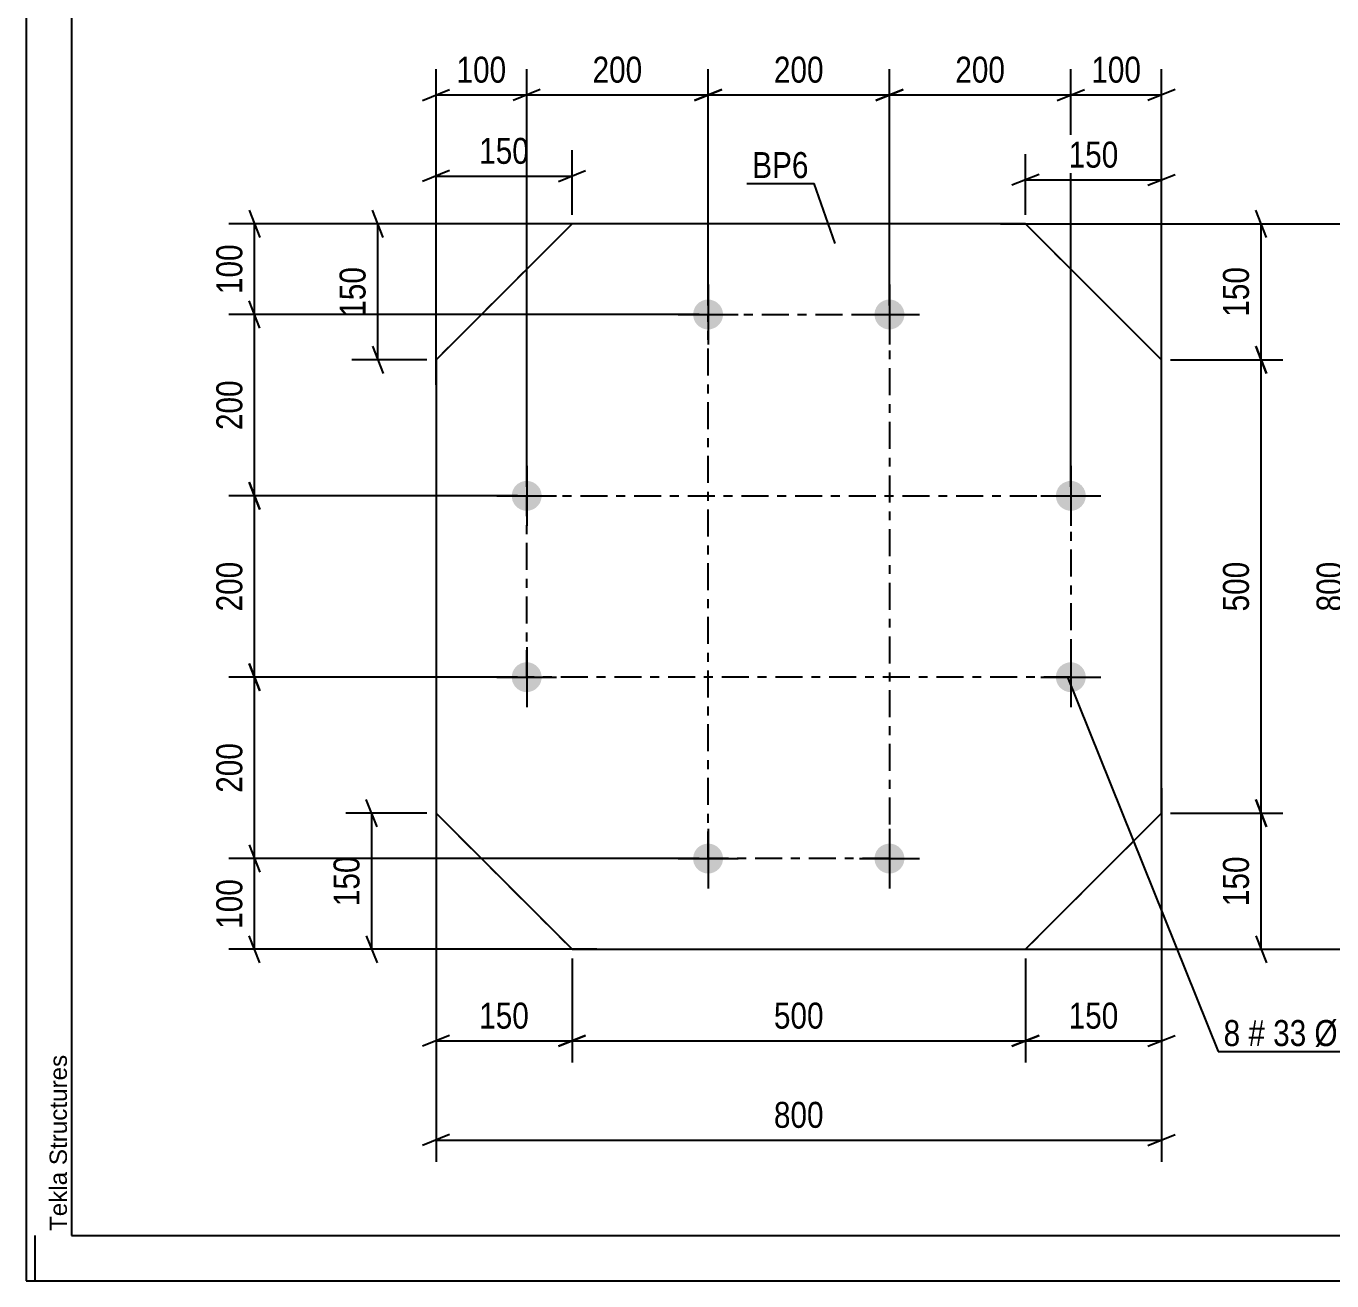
# Model space of a CAD drawing. Header units: millimetres. Extents: x 0 to 841, y 0 to 594.
# Drawn here: x 0 to 144, y 0 to 138.4 of the extents above; entities that cross this region are included whole.
import ezdxf

# ---------------------------------------------------------------- set-up
doc = ezdxf.new("R2010")
doc.units = ezdxf.units.MM
doc.linetypes.add('DXK_LINE_DOT2', pattern=[3.9198, 1.9599, -1.9599])
doc.linetypes.add('DXK_LINE_DOT3', pattern=[5.9187, 2.979, -0.9799, 0.9799, -0.9799])
doc.styles.add('Arial', font='arial.ttf', dxfattribs={"height": 0.2})
doc.styles.add('Arial Narrow', font='ARIALN.TTF', dxfattribs={"height": 0.2})

# ---------------------------------------------------------------- blocks, each defined once
blk = doc.blocks.new('Unknown-682121855-1161')
at = {"color": 5, "linetype": 'Continuous'}
for p, q in [((0, 594), (0, 0)), ((5, 589), (5, 5)), ((1, 0), (1, 5)), ((5, 5), (836, 5)), ((0, 0), (841, 0))]:
    blk.add_line(p, q, dxfattribs=at)
at = {"color": 174, "linetype": 'Continuous', "style": 'Arial'}
blk.add_text('Tekla Structures', height=1.9102, rotation=90, dxfattribs=at).set_placement((4.5, 5.5))
blk = doc.blocks.new('Part-682121855-3629 - 3613')
at = {"color": 2, "linetype": 'Continuous'}
for p, q in [((60.2, 116.57), (45.2, 101.57)), ((60.2, 116.57), (60.2, 116.57)), ((110.2, 116.57), (60.2, 116.57)), ((110.2, 116.57), (110.2, 116.57)), ((125.2, 101.57), (110.2, 116.57)), ((45.2, 101.57), (45.2, 51.57)), ((125.2, 51.57), (125.2, 101.57)), ((45.2, 51.57), (45.2, 51.57)), ((45.2, 51.57), (60.2, 36.57)), ((110.2, 36.57), (125.2, 51.57)), ((60.2, 36.57), (110.2, 36.57)), ((60.2, 36.57), (60.2, 36.57)), ((110.2, 36.57), (110.2, 36.57))]:
    blk.add_line(p, q, dxfattribs=at)
at = {"color": 7, "linetype": 'DXK_LINE_DOT2'}
for p, q in [((45.2, 101.57), (60.2, 116.57)), ((110.2, 116.57), (60.2, 116.57)), ((125.2, 101.57), (110.2, 116.57)), ((60.2, 36.57), (45.2, 51.57)), ((110.2, 36.57), (125.2, 51.57)), ((60.2, 36.57), (110.2, 36.57))]:
    blk.add_line(p, q, dxfattribs=at)
blk = doc.blocks.new('Bolt-682121855-3662 - 3613')
at = {"linetype": 'Continuous'}
for points in [[(75.2, 108.22), (75.54, 108.19), (75.87, 108.08), (76.17, 107.91), (76.42, 107.68), (76.63, 107.4), (76.77, 107.08), (76.84, 106.75), (76.84, 106.4), (76.77, 106.06), (76.63, 105.75), (76.42, 105.47), (76.17, 105.24), (75.87, 105.07), (75.54, 104.96), (75.2, 104.92), (74.86, 104.96), (74.53, 105.07), (74.23, 105.24), (73.97, 105.47), (73.77, 105.75), (73.63, 106.06), (73.56, 106.4), (73.56, 106.75), (73.63, 107.08), (73.77, 107.4), (73.97, 107.68), (74.23, 107.91), (74.53, 108.08), (74.86, 108.19)], [(95.2, 108.22), (95.54, 108.19), (95.87, 108.08), (96.17, 107.91), (96.42, 107.68), (96.63, 107.4), (96.77, 107.08), (96.84, 106.75), (96.84, 106.4), (96.77, 106.06), (96.63, 105.75), (96.42, 105.47), (96.17, 105.24), (95.87, 105.07), (95.54, 104.96), (95.2, 104.92), (94.86, 104.96), (94.53, 105.07), (94.23, 105.24), (93.97, 105.47), (93.77, 105.75), (93.63, 106.06), (93.56, 106.4), (93.56, 106.75), (93.63, 107.08), (93.77, 107.4), (93.97, 107.68), (94.23, 107.91), (94.53, 108.08), (94.86, 108.19)], [(55.2, 88.22), (55.54, 88.19), (55.87, 88.08), (56.17, 87.91), (56.42, 87.68), (56.63, 87.4), (56.77, 87.08), (56.84, 86.75), (56.84, 86.4), (56.77, 86.06), (56.63, 85.75), (56.42, 85.47), (56.17, 85.24), (55.87, 85.07), (55.54, 84.96), (55.2, 84.92), (54.86, 84.96), (54.53, 85.07), (54.23, 85.24), (53.97, 85.47), (53.77, 85.75), (53.63, 86.06), (53.56, 86.4), (53.56, 86.75), (53.63, 87.08), (53.77, 87.4), (53.97, 87.68), (54.23, 87.91), (54.53, 88.08), (54.86, 88.19)], [(115.2, 88.22), (115.54, 88.19), (115.87, 88.08), (116.17, 87.91), (116.42, 87.68), (116.63, 87.4), (116.77, 87.08), (116.84, 86.75), (116.84, 86.4), (116.77, 86.06), (116.63, 85.75), (116.42, 85.47), (116.17, 85.24), (115.87, 85.07), (115.54, 84.96), (115.2, 84.92), (114.86, 84.96), (114.53, 85.07), (114.23, 85.24), (113.97, 85.47), (113.77, 85.75), (113.63, 86.06), (113.56, 86.4), (113.56, 86.75), (113.63, 87.08), (113.77, 87.4), (113.97, 87.68), (114.23, 87.91), (114.53, 88.08), (114.86, 88.19)], [(55.2, 68.22), (55.54, 68.19), (55.87, 68.08), (56.17, 67.91), (56.42, 67.68), (56.63, 67.4), (56.77, 67.08), (56.84, 66.75), (56.84, 66.4), (56.77, 66.06), (56.63, 65.75), (56.42, 65.47), (56.17, 65.24), (55.87, 65.07), (55.54, 64.96), (55.2, 64.92), (54.86, 64.96), (54.53, 65.07), (54.23, 65.24), (53.97, 65.47), (53.77, 65.75), (53.63, 66.06), (53.56, 66.4), (53.56, 66.75), (53.63, 67.08), (53.77, 67.4), (53.97, 67.68), (54.23, 67.91), (54.53, 68.08), (54.86, 68.19)], [(115.2, 68.22), (115.54, 68.19), (115.87, 68.08), (116.17, 67.91), (116.42, 67.68), (116.63, 67.4), (116.77, 67.08), (116.84, 66.75), (116.84, 66.4), (116.77, 66.06), (116.63, 65.75), (116.42, 65.47), (116.17, 65.24), (115.87, 65.07), (115.54, 64.96), (115.2, 64.92), (114.86, 64.96), (114.53, 65.07), (114.23, 65.24), (113.97, 65.47), (113.77, 65.75), (113.63, 66.06), (113.56, 66.4), (113.56, 66.75), (113.63, 67.08), (113.77, 67.4), (113.97, 67.68), (114.23, 67.91), (114.53, 68.08), (114.86, 68.19)], [(75.2, 48.22), (75.54, 48.19), (75.87, 48.08), (76.17, 47.91), (76.42, 47.68), (76.63, 47.4), (76.77, 47.08), (76.84, 46.75), (76.84, 46.4), (76.77, 46.06), (76.63, 45.75), (76.42, 45.47), (76.17, 45.24), (75.87, 45.07), (75.54, 44.96), (75.2, 44.92), (74.86, 44.96), (74.53, 45.07), (74.23, 45.24), (73.97, 45.47), (73.77, 45.75), (73.63, 46.06), (73.56, 46.4), (73.56, 46.75), (73.63, 47.08), (73.77, 47.4), (73.97, 47.68), (74.23, 47.91), (74.53, 48.08), (74.86, 48.19)], [(95.2, 48.22), (95.54, 48.19), (95.87, 48.08), (96.17, 47.91), (96.42, 47.68), (96.63, 47.4), (96.77, 47.08), (96.84, 46.75), (96.84, 46.4), (96.77, 46.06), (96.63, 45.75), (96.42, 45.47), (96.17, 45.24), (95.87, 45.07), (95.54, 44.96), (95.2, 44.92), (94.86, 44.96), (94.53, 45.07), (94.23, 45.24), (93.97, 45.47), (93.77, 45.75), (93.63, 46.06), (93.56, 46.4), (93.56, 46.75), (93.63, 47.08), (93.77, 47.4), (93.97, 47.68), (94.23, 47.91), (94.53, 48.08), (94.86, 48.19)]]:
    blk.add_hatch(color=1, dxfattribs=at).paths.add_polyline_path(points)
at = {"color": 1, "linetype": 'Continuous'}
for p, q in [((75.2, 109.87), (75.2, 103.27)), ((95.2, 109.87), (95.2, 103.27)), ((71.9, 106.57), (78.5, 106.57)), ((91.9, 106.57), (98.5, 106.57)), ((55.2, 89.87), (55.2, 83.27)), ((115.2, 89.87), (115.2, 83.27)), ((51.9, 86.57), (58.5, 86.57)), ((111.9, 86.57), (118.5, 86.57)), ((55.2, 69.87), (55.2, 63.27)), ((115.2, 69.87), (115.2, 63.27)), ((51.9, 66.57), (58.5, 66.57)), ((111.9, 66.57), (118.5, 66.57)), ((75.2, 49.87), (75.2, 43.27)), ((95.2, 49.87), (95.2, 43.27)), ((71.9, 46.57), (78.5, 46.57)), ((91.9, 46.57), (98.5, 46.57))]:
    blk.add_line(p, q, dxfattribs=at)
blk = doc.blocks.new('Rectangle-682121855-3859 - 3613')
at = {"color": 1, "linetype": 'DXK_LINE_DOT3'}
blk.add_lwpolyline([(75.2, 106.57), (95.2, 106.57), (95.2, 46.57), (75.2, 46.57), (75.2, 106.57)], close=True, dxfattribs=at)
blk = doc.blocks.new('Rectangle-682121855-3863 - 3613')
at = {"color": 1, "linetype": 'DXK_LINE_DOT3'}
blk.add_lwpolyline([(55.2, 86.57), (115.2, 86.57), (115.2, 66.57), (55.2, 66.57), (55.2, 86.57)], close=True, dxfattribs=at)
blk = doc.blocks.new('StraightDimension-682121855-35397 - 3613')
at = {"color": 7, "linetype": 'Continuous'}
for p, q in [((38.71, 50.07), (37.51, 53.07)), ((44.2, 51.57), (35.26, 51.57)), ((38.11, 36.57), (38.11, 51.57)), ((37.51, 38.07), (38.71, 35.07)), ((62.95, 36.57), (35.26, 36.57))]:
    blk.add_line(p, q, dxfattribs=at)
at = {"color": 0}
blk.add_wipeout([(37.36, 47.41), (33.16, 47.41), (33.16, 40.73), (37.36, 40.73)], dxfattribs=at)
at = {"color": 3, "style": 'Arial Narrow'}
blk.add_text('150', height=2.863, rotation=90.0002, dxfattribs=at).set_placement((36.76, 41.33))
blk = doc.blocks.new('StraightDimension-682121855-35345 - 3613')
at = {"color": 7, "linetype": 'Continuous'}
for p, q in [((39.38, 115.07), (38.18, 118.07)), ((62.95, 116.57), (35.93, 116.57)), ((38.78, 101.57), (38.78, 116.57)), ((38.18, 103.07), (39.38, 100.07)), ((44.2, 101.57), (35.93, 101.57))]:
    blk.add_line(p, q, dxfattribs=at)
at = {"color": 0}
blk.add_wipeout([(38.03, 112.42), (33.83, 112.42), (33.83, 105.73), (38.03, 105.73)], dxfattribs=at)
at = {"color": 3, "style": 'Arial Narrow'}
blk.add_text('150', height=2.863, rotation=90.0002, dxfattribs=at).set_placement((37.43, 106.33))
blk = doc.blocks.new('StraightDimension-682121855-35200 - 3613')
at = {"color": 7, "linetype": 'Continuous'}
for p, q in [((45.2, 98.82), (45.2, 124.69)), ((60.2, 117.57), (60.2, 124.69)), ((46.7, 122.44), (43.7, 121.24)), ((58.7, 121.24), (61.7, 122.44)), ((45.2, 121.84), (60.2, 121.84))]:
    blk.add_line(p, q, dxfattribs=at)
at = {"color": 0}
blk.add_wipeout([(56.04, 122.59), (56.04, 126.79), (49.36, 126.79), (49.36, 122.59)], dxfattribs=at)
at = {"color": 3, "style": 'Arial Narrow'}
blk.add_text('150', height=2.863, dxfattribs=at).set_placement((49.96, 123.19))
blk = doc.blocks.new('StraightDimension-682121855-11789 - 3613')
at = {"color": 7, "linetype": 'Continuous'}
for p, q in [((95.2, 107.57), (95.2, 133.64)), ((115.2, 87.57), (115.2, 133.64)), ((96.7, 131.39), (93.7, 130.19)), ((113.7, 130.19), (116.7, 131.39)), ((95.2, 130.79), (115.2, 130.79))]:
    blk.add_line(p, q, dxfattribs=at)
at = {"color": 0}
blk.add_wipeout([(108.54, 131.54), (108.54, 135.74), (101.86, 135.74), (101.86, 131.54)], dxfattribs=at)
at = {"color": 3, "style": 'Arial Narrow'}
blk.add_text('200', height=2.863, dxfattribs=at).set_placement((102.46, 132.14))
blk = doc.blocks.new('StraightDimension-682121855-3722 - 3613')
at = {"color": 7, "linetype": 'Continuous'}
for p, q in [((24.59, 48.07), (25.79, 45.07)), ((74.2, 46.57), (22.34, 46.57)), ((25.19, 36.57), (25.19, 46.57)), ((25.79, 35.07), (24.59, 38.07)), ((62.95, 36.57), (22.34, 36.57))]:
    blk.add_line(p, q, dxfattribs=at)
at = {"color": 0}
blk.add_wipeout([(24.44, 44.91), (20.24, 44.91), (20.24, 38.23), (24.44, 38.23)], dxfattribs=at)
at = {"color": 3, "style": 'Arial Narrow'}
blk.add_text('100', height=2.863, rotation=90.0002, dxfattribs=at).set_placement((23.84, 38.83))
blk = doc.blocks.new('StraightDimension-682121855-3732 - 3613')
at = {"color": 7, "linetype": 'Continuous'}
for p, q in [((25.79, 85.07), (24.59, 88.07)), ((54.2, 86.57), (22.34, 86.57)), ((25.19, 66.57), (25.19, 86.57)), ((24.59, 68.07), (25.79, 65.07)), ((54.2, 66.57), (22.34, 66.57))]:
    blk.add_line(p, q, dxfattribs=at)
at = {"color": 0}
blk.add_wipeout([(24.44, 79.91), (20.24, 79.91), (20.24, 73.23), (24.44, 73.23)], dxfattribs=at)
at = {"color": 3, "style": 'Arial Narrow'}
blk.add_text('200', height=2.863, rotation=90.0002, dxfattribs=at).set_placement((23.84, 73.83))
blk = doc.blocks.new('StraightDimension-682121855-3739 - 3613')
at = {"color": 7, "linetype": 'Continuous'}
for p, q in [((25.79, 65.07), (24.59, 68.07)), ((54.2, 66.57), (22.34, 66.57)), ((25.19, 46.57), (25.19, 66.57)), ((24.59, 48.07), (25.79, 45.07)), ((74.2, 46.57), (22.34, 46.57))]:
    blk.add_line(p, q, dxfattribs=at)
at = {"color": 0}
blk.add_wipeout([(24.44, 59.91), (20.24, 59.91), (20.24, 53.23), (24.44, 53.23)], dxfattribs=at)
at = {"color": 3, "style": 'Arial Narrow'}
blk.add_text('200', height=2.863, rotation=90.0002, dxfattribs=at).set_placement((23.84, 53.83))
blk = doc.blocks.new('StraightDimension-682121855-3752 - 3613')
at = {"color": 7, "linetype": 'Continuous'}
for p, q in [((24.59, 118.07), (25.79, 115.07)), ((62.95, 116.57), (22.34, 116.57)), ((25.19, 106.57), (25.19, 116.57)), ((25.79, 105.07), (24.59, 108.07)), ((74.2, 106.57), (22.34, 106.57))]:
    blk.add_line(p, q, dxfattribs=at)
at = {"color": 0}
blk.add_wipeout([(24.44, 114.92), (20.24, 114.92), (20.24, 108.23), (24.44, 108.23)], dxfattribs=at)
at = {"color": 3, "style": 'Arial Narrow'}
blk.add_text('100', height=2.863, rotation=90.0002, dxfattribs=at).set_placement((23.84, 108.83))
blk = doc.blocks.new('StraightDimension-682121855-3762 - 3613')
at = {"color": 7, "linetype": 'Continuous'}
for p, q in [((25.79, 105.07), (24.59, 108.07)), ((74.2, 106.57), (22.34, 106.57)), ((25.19, 86.57), (25.19, 106.57)), ((24.59, 88.07), (25.79, 85.07)), ((54.2, 86.57), (22.34, 86.57))]:
    blk.add_line(p, q, dxfattribs=at)
at = {"color": 0}
blk.add_wipeout([(24.44, 99.91), (20.24, 99.91), (20.24, 93.23), (24.44, 93.23)], dxfattribs=at)
at = {"color": 3, "style": 'Arial Narrow'}
blk.add_text('200', height=2.863, rotation=90.0002, dxfattribs=at).set_placement((23.84, 93.83))
blk = doc.blocks.new('StraightDimension-682121855-3807 - 3613')
at = {"color": 7, "linetype": 'Continuous'}
for p, q in [((45.2, 54.32), (45.2, 13.13)), ((125.2, 54.32), (125.2, 13.13)), ((46.7, 16.13), (43.7, 14.93)), ((123.7, 14.93), (126.7, 16.13)), ((45.2, 15.53), (125.2, 15.53))]:
    blk.add_line(p, q, dxfattribs=at)
at = {"color": 0}
blk.add_wipeout([(88.54, 16.28), (88.54, 20.48), (81.86, 20.48), (81.86, 16.28)], dxfattribs=at)
at = {"color": 3, "style": 'Arial Narrow'}
blk.add_text('800', height=2.863, dxfattribs=at).set_placement((82.46, 16.88))
blk = doc.blocks.new('StraightDimension-682121855-3818 - 3613')
at = {"color": 7, "linetype": 'Continuous'}
for p, q in [((147.11, 115.07), (145.91, 118.07)), ((107.45, 116.57), (148.91, 116.57)), ((146.51, 36.57), (146.51, 116.57)), ((145.91, 38.07), (147.11, 35.07)), ((107.45, 36.57), (148.91, 36.57))]:
    blk.add_line(p, q, dxfattribs=at)
at = {"color": 0}
blk.add_wipeout([(145.76, 79.92), (141.56, 79.92), (141.56, 73.23), (145.76, 73.23)], dxfattribs=at)
at = {"color": 3, "style": 'Arial Narrow'}
blk.add_text('800', height=2.863, rotation=90.0002, dxfattribs=at).set_placement((145.16, 73.83))
blk = doc.blocks.new('StraightDimension-682121855-11788 - 3613')
at = {"color": 7, "linetype": 'Continuous'}
for p, q in [((115.2, 87.57), (115.2, 133.64)), ((125.2, 98.82), (125.2, 133.64)), ((113.7, 130.19), (116.7, 131.39)), ((126.7, 131.39), (123.7, 130.19)), ((115.2, 130.79), (125.2, 130.79))]:
    blk.add_line(p, q, dxfattribs=at)
at = {"color": 0}
blk.add_wipeout([(123.54, 131.54), (123.54, 135.74), (116.86, 135.74), (116.86, 131.54)], dxfattribs=at)
at = {"color": 3, "style": 'Arial Narrow'}
blk.add_text('100', height=2.863, dxfattribs=at).set_placement((117.46, 132.14))
blk = doc.blocks.new('StraightDimension-682121855-35737 - 3613')
at = {"color": 7, "linetype": 'Continuous'}
for p, q in [((136.79, 50.07), (135.59, 53.07)), ((126.2, 51.57), (138.59, 51.57)), ((136.19, 36.57), (136.19, 51.57)), ((135.59, 38.07), (136.79, 35.07)), ((107.45, 36.57), (138.59, 36.57))]:
    blk.add_line(p, q, dxfattribs=at)
at = {"color": 0}
blk.add_wipeout([(135.44, 47.41), (131.24, 47.41), (131.24, 40.73), (135.44, 40.73)], dxfattribs=at)
at = {"color": 3, "style": 'Arial Narrow'}
blk.add_text('150', height=2.863, rotation=90.0002, dxfattribs=at).set_placement((134.84, 41.33))
blk = doc.blocks.new('StraightDimension-682121855-11790 - 3613')
at = {"color": 7, "linetype": 'Continuous'}
for p, q in [((75.2, 107.57), (75.2, 133.64)), ((95.2, 107.57), (95.2, 133.64)), ((76.7, 131.39), (73.7, 130.19)), ((93.7, 130.19), (96.7, 131.39)), ((75.2, 130.79), (95.2, 130.79))]:
    blk.add_line(p, q, dxfattribs=at)
at = {"color": 0}
blk.add_wipeout([(88.54, 131.54), (88.54, 135.74), (81.86, 135.74), (81.86, 131.54)], dxfattribs=at)
at = {"color": 3, "style": 'Arial Narrow'}
blk.add_text('200', height=2.863, dxfattribs=at).set_placement((82.46, 132.14))
blk = doc.blocks.new('StraightDimension-682121855-11791 - 3613')
at = {"color": 7, "linetype": 'Continuous'}
for p, q in [((55.2, 87.57), (55.2, 133.64)), ((75.2, 107.57), (75.2, 133.64)), ((56.7, 131.39), (53.7, 130.19)), ((73.7, 130.19), (76.7, 131.39)), ((55.2, 130.79), (75.2, 130.79))]:
    blk.add_line(p, q, dxfattribs=at)
at = {"color": 0}
blk.add_wipeout([(68.54, 131.54), (68.54, 135.74), (61.86, 135.74), (61.86, 131.54)], dxfattribs=at)
at = {"color": 3, "style": 'Arial Narrow'}
blk.add_text('200', height=2.863, dxfattribs=at).set_placement((62.46, 132.14))
blk = doc.blocks.new('StraightDimension-682121855-11792 - 3613')
at = {"color": 7, "linetype": 'Continuous'}
for p, q in [((45.2, 98.82), (45.2, 133.64)), ((55.2, 87.57), (55.2, 133.64)), ((43.7, 130.19), (46.7, 131.39)), ((56.7, 131.39), (53.7, 130.19)), ((45.2, 130.79), (55.2, 130.79))]:
    blk.add_line(p, q, dxfattribs=at)
at = {"color": 0}
blk.add_wipeout([(53.54, 131.54), (53.54, 135.74), (46.86, 135.74), (46.86, 131.54)], dxfattribs=at)
at = {"color": 3, "style": 'Arial Narrow'}
blk.add_text('100', height=2.863, dxfattribs=at).set_placement((47.46, 132.14))
blk = doc.blocks.new('StraightDimension-682121855-35546 - 3613')
at = {"color": 7, "linetype": 'Continuous'}
for p, q in [((125.2, 54.32), (125.2, 24.07)), ((110.2, 35.57), (110.2, 24.07)), ((111.7, 27.07), (108.7, 25.87)), ((110.2, 26.47), (125.2, 26.47)), ((123.7, 25.87), (126.7, 27.07))]:
    blk.add_line(p, q, dxfattribs=at)
at = {"color": 0}
blk.add_wipeout([(121.04, 27.22), (121.04, 31.42), (114.36, 31.42), (114.36, 27.22)], dxfattribs=at)
at = {"color": 3, "style": 'Arial Narrow'}
blk.add_text('150', height=2.863, dxfattribs=at).set_placement((114.96, 27.82))
blk = doc.blocks.new('StraightDimension-682121855-35547 - 3613')
at = {"color": 7, "linetype": 'Continuous'}
for p, q in [((60.2, 35.57), (60.2, 24.07)), ((110.2, 35.57), (110.2, 24.07)), ((61.7, 27.07), (58.7, 25.87)), ((60.2, 26.47), (110.2, 26.47)), ((108.7, 25.87), (111.7, 27.07))]:
    blk.add_line(p, q, dxfattribs=at)
at = {"color": 0}
blk.add_wipeout([(88.54, 27.22), (88.54, 31.42), (81.86, 31.42), (81.86, 27.22)], dxfattribs=at)
at = {"color": 3, "style": 'Arial Narrow'}
blk.add_text('500', height=2.863, dxfattribs=at).set_placement((82.46, 27.82))
blk = doc.blocks.new('StraightDimension-682121855-35548 - 3613')
at = {"color": 7, "linetype": 'Continuous'}
for p, q in [((45.2, 54.32), (45.2, 24.07)), ((60.2, 35.57), (60.2, 24.07)), ((46.7, 27.07), (43.7, 25.87)), ((45.2, 26.47), (60.2, 26.47)), ((58.7, 25.87), (61.7, 27.07))]:
    blk.add_line(p, q, dxfattribs=at)
at = {"color": 0}
blk.add_wipeout([(56.04, 27.22), (56.04, 31.42), (49.36, 31.42), (49.36, 27.22)], dxfattribs=at)
at = {"color": 3, "style": 'Arial Narrow'}
blk.add_text('150', height=2.863, dxfattribs=at).set_placement((49.96, 27.82))
blk = doc.blocks.new('StraightDimension-682121855-35735 - 3613')
at = {"color": 7, "linetype": 'Continuous'}
for p, q in [((136.79, 115.07), (135.59, 118.07)), ((107.45, 116.57), (138.59, 116.57)), ((136.19, 101.57), (136.19, 116.57)), ((135.59, 103.07), (136.79, 100.07)), ((126.2, 101.57), (138.59, 101.57))]:
    blk.add_line(p, q, dxfattribs=at)
at = {"color": 0}
blk.add_wipeout([(135.44, 112.42), (131.24, 112.42), (131.24, 105.73), (135.44, 105.73)], dxfattribs=at)
at = {"color": 3, "style": 'Arial Narrow'}
blk.add_text('150', height=2.863, rotation=90.0002, dxfattribs=at).set_placement((134.84, 106.33))
blk = doc.blocks.new('StraightDimension-682121855-35736 - 3613')
at = {"color": 7, "linetype": 'Continuous'}
for p, q in [((136.79, 100.07), (135.59, 103.07)), ((126.2, 101.57), (138.59, 101.57)), ((136.19, 51.57), (136.19, 101.57)), ((135.59, 53.07), (136.79, 50.07)), ((126.2, 51.57), (138.59, 51.57))]:
    blk.add_line(p, q, dxfattribs=at)
at = {"color": 0}
blk.add_wipeout([(135.44, 79.91), (131.24, 79.91), (131.24, 73.23), (135.44, 73.23)], dxfattribs=at)
at = {"color": 3, "style": 'Arial Narrow'}
blk.add_text('500', height=2.863, rotation=90.0002, dxfattribs=at).set_placement((134.84, 73.83))
blk = doc.blocks.new('StraightDimension-682121855-35860 - 3613')
at = {"color": 7, "linetype": 'Continuous'}
for p, q in [((110.2, 117.57), (110.2, 124.27)), ((125.2, 98.82), (125.2, 124.27)), ((111.7, 122.02), (108.7, 120.82)), ((110.2, 121.42), (125.2, 121.42)), ((123.7, 120.82), (126.7, 122.02))]:
    blk.add_line(p, q, dxfattribs=at)
at = {"color": 0}
blk.add_wipeout([(121.04, 122.17), (121.04, 126.37), (114.36, 126.37), (114.36, 122.17)], dxfattribs=at)
at = {"color": 3, "style": 'Arial Narrow'}
blk.add_text('150', height=2.863, dxfattribs=at).set_placement((114.96, 122.77))
blk = doc.blocks.new('Mark-682121855-3625 - 3613')
at = {"color": 0}
blk.add_wipeout([(86.28, 121.62), (86.28, 124.62), (80.07, 124.62), (80.07, 121.62)], dxfattribs=at)
blk.add_wipeout([(86.28, 121.62), (86.28, 124.62), (80.07, 124.62), (80.07, 121.62)], dxfattribs=at)
at = {"color": 30, "linetype": 'Continuous'}
for p in [(79.47, 121.02), (89.21, 114.41)]:
    blk.add_line(p, (86.88, 121.02), dxfattribs=at)
at = {"color": 3, "style": 'Arial Narrow'}
blk.add_text('BP6', height=2.863, dxfattribs=at).set_placement((80.07, 121.62))
blk = doc.blocks.new('Mark-682121855-3658 - 3613')
at = {"color": 0}
for points in [[(133.88, 25.9), (133.88, 28.9), (132.05, 28.9), (132.05, 25.9)], [(136.61, 25.9), (136.61, 28.9), (134.78, 28.9), (134.78, 25.9)], [(141.16, 25.9), (141.16, 28.9), (137.51, 28.9), (137.51, 25.9)], [(157.59, 25.9), (157.59, 28.9), (142.06, 28.9), (142.06, 25.9)]]:
    blk.add_wipeout(points, dxfattribs=at)
for points in [[(133.88, 25.9), (133.88, 28.9), (132.05, 28.9), (132.05, 25.9)], [(136.61, 25.9), (136.61, 28.9), (134.78, 28.9), (134.78, 25.9)], [(141.16, 25.9), (141.16, 28.9), (137.51, 28.9), (137.51, 25.9)], [(157.59, 25.9), (157.59, 28.9), (142.06, 28.9), (142.06, 25.9)]]:
    blk.add_wipeout(points, dxfattribs=at)
at = {"color": 7, "linetype": 'Continuous'}
for p, q in [((114.85, 66.58), (131.45, 25.3)), ((131.45, 25.3), (158.19, 25.3))]:
    blk.add_line(p, q, dxfattribs=at)
at = {"color": 3, "style": 'Arial Narrow'}
for s, height, p in [('8', 2.86, (132.05, 25.9)), ('33', 2.863, (137.51, 25.9)), ('Ø  HOLES', 2.863, (142.06, 25.9)), ('#', 2.86, (134.78, 25.9))]:
    blk.add_text(s, height=height, dxfattribs=at).set_placement(p)

msp = doc.modelspace()

# ---------------------------------------------------------------- block references
for name in ['Unknown-682121855-1161', 'Part-682121855-3629 - 3613', 'Bolt-682121855-3662 - 3613', 'Rectangle-682121855-3859 - 3613', 'Rectangle-682121855-3863 - 3613']:
    msp.add_blockref(name, (0, 0))

# ---------------------------------------------------------------- next in the draw order: block references
for name in ['StraightDimension-682121855-11789 - 3613', 'StraightDimension-682121855-35345 - 3613', 'StraightDimension-682121855-3732 - 3613', 'StraightDimension-682121855-35397 - 3613']:
    msp.add_blockref(name, (0, 0))

# ---------------------------------------------------------------- next in the draw order: block references
for name in ['StraightDimension-682121855-35200 - 3613', 'StraightDimension-682121855-3722 - 3613']:
    msp.add_blockref(name, (0, 0))

# ---------------------------------------------------------------- next in the draw order: block references
for name in ['StraightDimension-682121855-3752 - 3613', 'StraightDimension-682121855-3739 - 3613']:
    msp.add_blockref(name, (0, 0))

# ---------------------------------------------------------------- next in the draw order: block references
for name in ['StraightDimension-682121855-3762 - 3613', 'StraightDimension-682121855-3807 - 3613']:
    msp.add_blockref(name, (0, 0))

# ---------------------------------------------------------------- next in the draw order: block references
for name in ['StraightDimension-682121855-11790 - 3613', 'StraightDimension-682121855-3818 - 3613']:
    msp.add_blockref(name, (0, 0))

# ---------------------------------------------------------------- next in the draw order: block references
for name in ['StraightDimension-682121855-11791 - 3613', 'StraightDimension-682121855-11788 - 3613', 'Mark-682121855-3625 - 3613', 'StraightDimension-682121855-35737 - 3613']:
    msp.add_blockref(name, (0, 0))

# ---------------------------------------------------------------- next in the draw order: block references
for name in ['StraightDimension-682121855-11792 - 3613', 'StraightDimension-682121855-35735 - 3613', 'StraightDimension-682121855-35546 - 3613']:
    msp.add_blockref(name, (0, 0))

# ---------------------------------------------------------------- next in the draw order: block references
for name in ['StraightDimension-682121855-35736 - 3613', 'StraightDimension-682121855-35547 - 3613']:
    msp.add_blockref(name, (0, 0))

# ---------------------------------------------------------------- next in the draw order: block references
for name in ['StraightDimension-682121855-35860 - 3613', 'Mark-682121855-3658 - 3613', 'StraightDimension-682121855-35548 - 3613']:
    msp.add_blockref(name, (0, 0))

doc.saveas('drawing.dxf')
